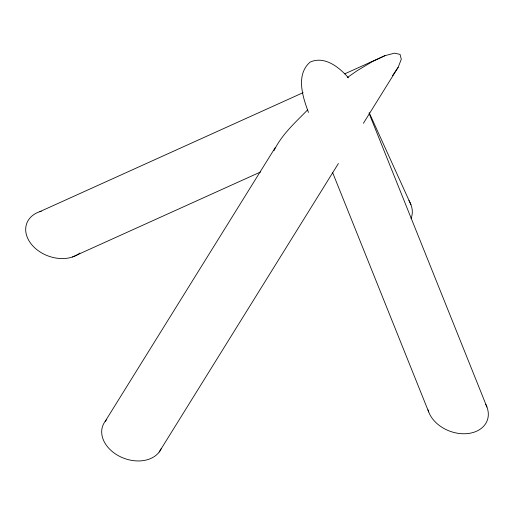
<?xml version="1.0" encoding="UTF-8"?>
<svg xmlns="http://www.w3.org/2000/svg" width="514" height="514" viewBox="0 0 514 514"><rect width="100%" height="100%" fill="white"/><g stroke="black" fill="none" stroke-linecap="round" stroke-linejoin="round"><path stroke-width="0.77" d="M274.001 150.692C281.601 134.687 295.299 122.493 307.52 109.996M363.398 123.289L398.138 67.366L401.299 59.232L400.053 54.388L394.482 53.173L384.973 55.66L344.765 73.836M105.177 421.351L275.151 147.73M159.186 452.024L338.398 163.529M392.516 75.68L398.138 67.366M347.368 77.55L356.947 70.829L372.175 61.68L384.973 55.66M39.88 211.633L303.087 92.668M72.474 256.994L260.508 172.004M348.434 77.787C339.298 67.34 324.501 55.409 310.032 62.168C295.524 74.877 302.72 97.107 308.49 112.431M369.161 112.605L410.943 204.675M369.129 113.491L486.944 407.049M332.712 172.788L428.702 411.952M79.888 253.023A31.386 23.104 20.4 0 1 78.591 253.993M77.987 254.391A31.386 23.104 20.4 0 1 31.971 244.94A31.386 23.104 20.4 0 1 41.248 211.215M408.919 200.511A31.386 23.104 20.4 0 1 411.071 218.489M161.139 448.754A31.386 23.104 20.4 0 1 118.895 455.989A31.386 23.104 20.4 0 1 106.7 419.591M485.698 404.267A31.386 23.104 20.4 0 1 467.316 433.604A31.386 23.104 20.4 0 1 428.021 409.844"/></g></svg>
